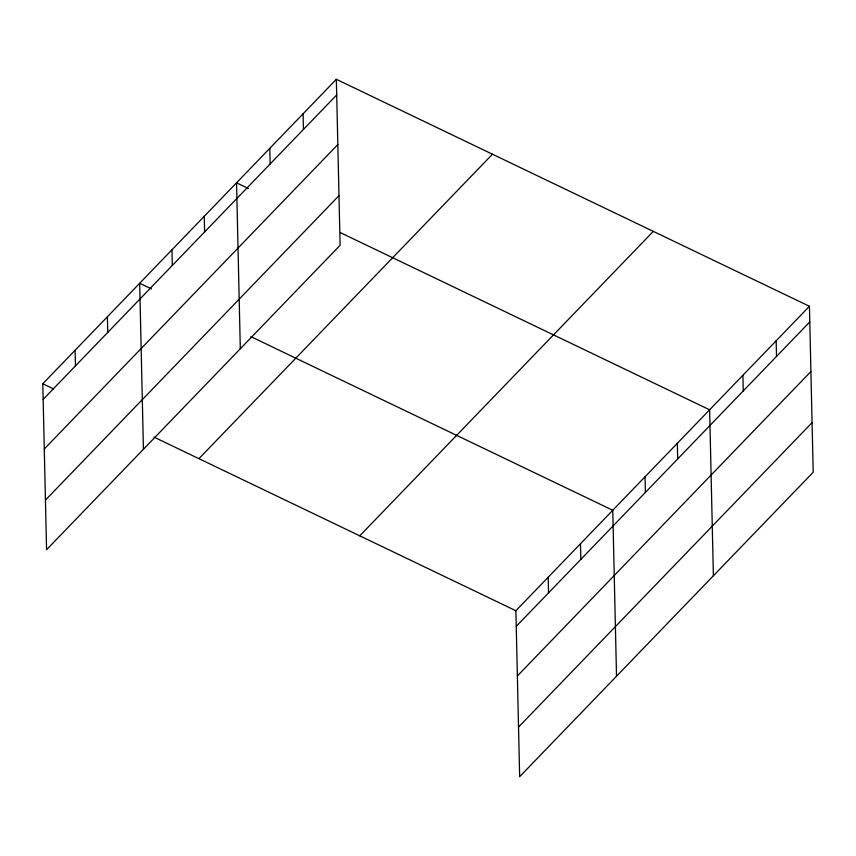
<?xml version="1.0" encoding="UTF-8"?>
<svg xmlns="http://www.w3.org/2000/svg" width="856" height="856" viewBox="0 0 856 856"><rect width="100%" height="100%" fill="white"/><g stroke="black" fill="none" stroke-linecap="round" stroke-linejoin="round"><path stroke-width="1.28" d="M336.344 79.308L340.11 245.265L46.566 549.712L42.8 383.755L336.344 79.308L809.434 306.288L813.2 472.245L519.656 776.692L515.89 610.735L809.434 306.288M43.153 399.399L336.697 94.952M44.277 449.004L337.831 144.557M45.443 500.107L338.987 195.66M198.924 458.656L492.468 154.208M359.766 535.824L653.31 231.377M516.243 626.378L809.787 321.931M517.366 675.983L810.91 371.536M518.533 727.086L812.077 422.639M248.368 188.491L236.545 182.82L240.311 348.777M340.624 232.757L709.624 409.799L713.39 575.756M151.501 288.964L139.667 283.283L143.434 449.25M250.851 336.622L612.757 510.262L616.523 676.229M42.8 383.755L53.447 388.859M153.973 437.095L515.89 610.735M776.167 340.784L776.52 356.438M742.901 375.292L743.254 390.935M677.342 443.28L677.695 458.934M645.05 476.771L645.403 492.425M580.464 543.753L580.828 559.396M548.182 577.244L548.535 592.887M303.078 113.805L303.431 129.459M269.811 148.313L270.164 163.956M204.252 216.311L204.605 231.955M171.96 249.792L172.313 265.446M107.385 316.774L107.738 332.417M75.093 350.265L75.446 365.908"/></g></svg>
